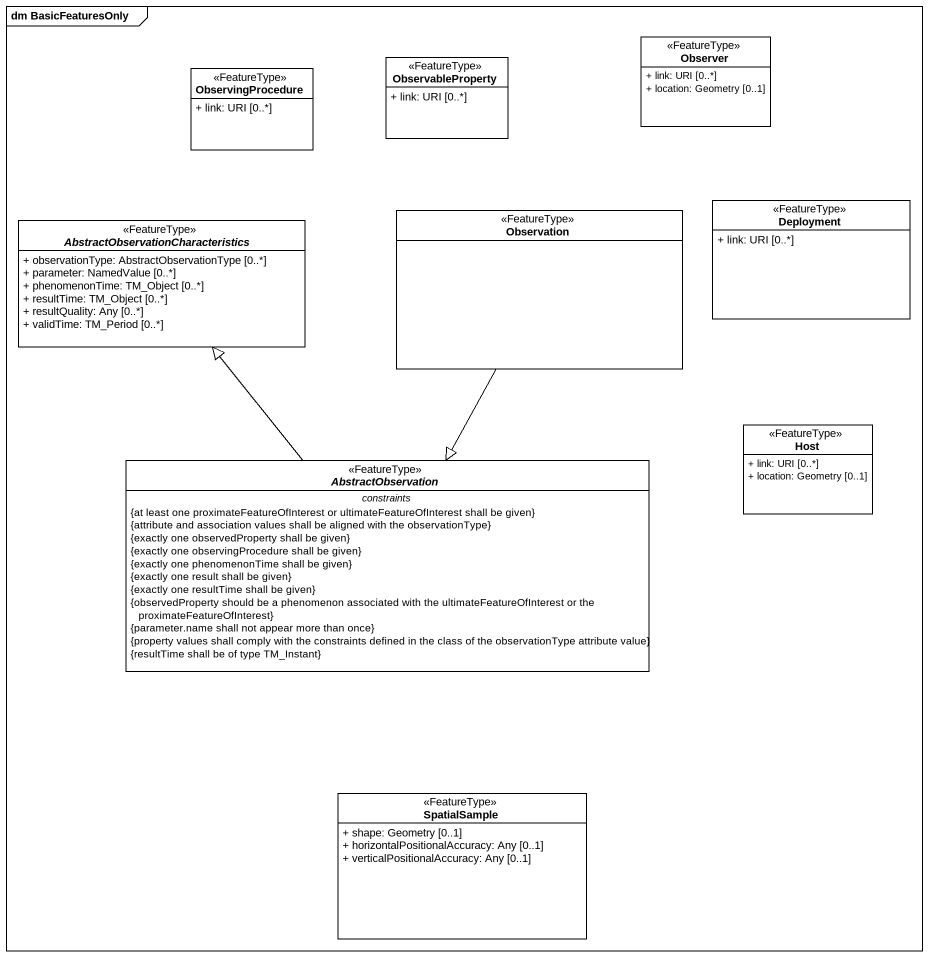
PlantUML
@startuml
mainframe dm BasicFeaturesOnly
hide circle
hide empty members
skinparam classAttributeIconSize 0
class Observer <<FeatureType>> {
  + link: URI [0..*]
  + location: Geometry [0..1]
}
class ObservingProcedure <<FeatureType>> {
  + link: URI [0..*]
}
class ObservableProperty <<FeatureType>> {
  + link: URI [0..*]
}
abstract class "AbstractObservationCharacteristics" as AbstractObservationCharacter <<FeatureType>> {
  + observationType: AbstractObservationType [0..*]
  + parameter: NamedValue [0..*]
  + phenomenonTime: TM_Object [0..*]
  + resultTime: TM_Object [0..*]
  + resultQuality: Any [0..*]
  + validTime: TM_Period [0..*]
}
class Observation <<FeatureType>>
class Deployment <<FeatureType>> {
  + link: URI [0..*]
}
class Host <<FeatureType>> {
  + link: URI [0..*]
  + location: Geometry [0..1]
}
abstract class AbstractObservation <<FeatureType>> {
  -- constraints --
  {at least one proximateFeatureOfInterest or ultimateFeatureOfInterest shall be given}
  {attribute and association values shall be aligned with the observationType}
  {exactly one observedProperty shall be given}
  {exactly one observingProcedure shall be given}
  {exactly one phenomenonTime shall be given}
  {exactly one result shall be given}
  {exactly one resultTime shall be given}
  {observedProperty should be a phenomenon associated with the ultimateFeatureOfInterest or the proximateFeatureOfInterest}
  {parameter.name shall not appear more than once}
  {property values shall comply with the constraints defined in the class of the observationType attribute value}
  {resultTime shall be of type TM_Instant}
}
class SpatialSample <<FeatureType>> {
  + shape: Geometry [0..1]
  + horizontalPositionalAccuracy: Any [0..1]
  + verticalPositionalAccuracy: Any [0..1]
}
Observation --|> AbstractObservation
AbstractObservation -up-|> AbstractObservationCharacter
@enduml
